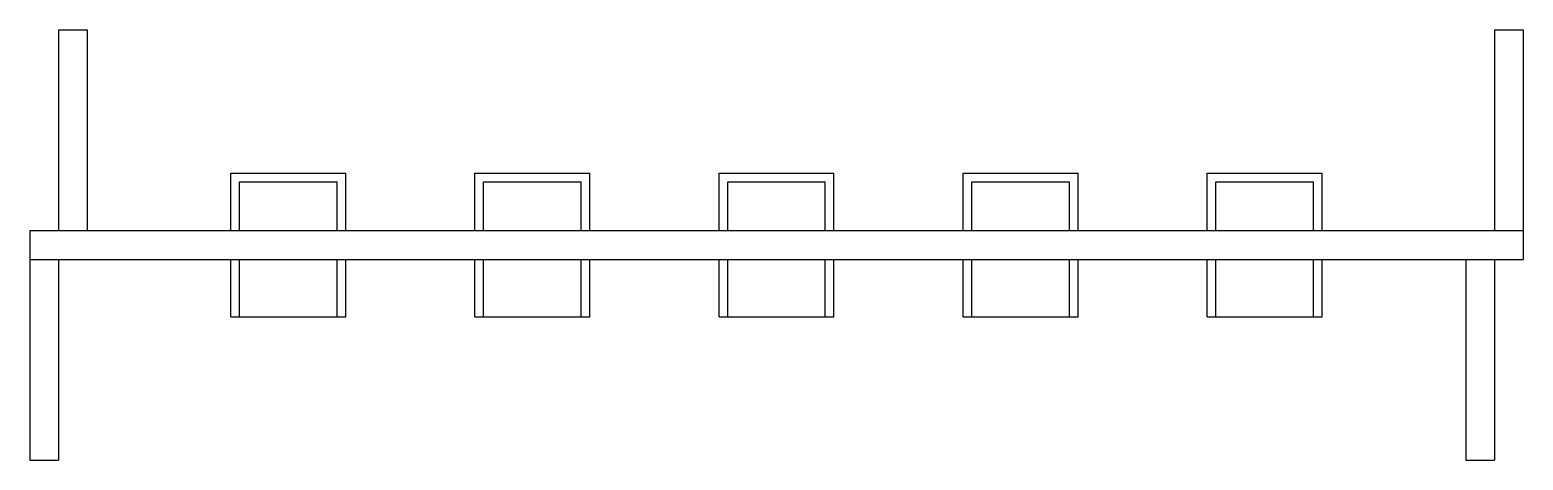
# Model space of a CAD drawing. Header units: millimetres. Extents: x 1488.45 to 1493.65, y 1340.88 to 1342.38.
import ezdxf

# ---------------------------------------------------------------- set-up
doc = ezdxf.new("R2010")
doc.units = ezdxf.units.MM
doc.header["$LTSCALE"] = 10
doc.layers.add('Playground', color=2, linetype='Continuous')

msp = doc.modelspace()

# ---------------------------------------------------------------- linework, layer by layer
at = {"layer": 'Playground'}
for p, q in [((1488.5534, 1342.3804), (1488.6534, 1342.3804)), ((1488.5534, 1342.3804), (1488.5534, 1341.6804)), ((1488.6534, 1342.3804), (1488.6534, 1341.6804)), ((1493.5534, 1342.3804), (1493.6534, 1342.3804)), ((1493.5534, 1342.3804), (1493.5534, 1341.6804)), ((1493.6534, 1342.3804), (1493.6534, 1341.5804)), ((1489.1534, 1341.8804), (1489.5534, 1341.8804)), ((1489.1534, 1341.6804), (1489.1534, 1341.8804)), ((1489.5534, 1341.6804), (1489.5534, 1341.8804)), ((1490.0034, 1341.6804), (1490.0034, 1341.8804)), ((1490.0034, 1341.8804), (1490.4034, 1341.8804)), ((1490.4034, 1341.6804), (1490.4034, 1341.8804)), ((1490.8534, 1341.8804), (1491.2534, 1341.8804)), ((1490.8534, 1341.6804), (1490.8534, 1341.8804)), ((1491.2534, 1341.6804), (1491.2534, 1341.8804)), ((1491.7034, 1341.8804), (1492.1034, 1341.8804)), ((1491.7034, 1341.6804), (1491.7034, 1341.8804)), ((1492.1034, 1341.6804), (1492.1034, 1341.8804)), ((1492.5534, 1341.8804), (1492.9534, 1341.8804)), ((1492.5534, 1341.6804), (1492.5534, 1341.8804)), ((1492.9534, 1341.6804), (1492.9534, 1341.8804)), ((1489.1834, 1341.6804), (1489.1834, 1341.8504)), ((1489.1834, 1341.8504), (1489.5234, 1341.8504)), ((1489.5234, 1341.6804), (1489.5234, 1341.8504)), ((1490.0334, 1341.6804), (1490.0334, 1341.8504)), ((1490.0334, 1341.8504), (1490.3734, 1341.8504)), ((1490.3734, 1341.6804), (1490.3734, 1341.8504)), ((1490.8834, 1341.8504), (1491.2234, 1341.8504)), ((1490.8834, 1341.6804), (1490.8834, 1341.8504)), ((1491.2234, 1341.6804), (1491.2234, 1341.8504)), ((1491.7334, 1341.6804), (1491.7334, 1341.8504)), ((1491.7334, 1341.8504), (1492.0734, 1341.8504)), ((1492.0734, 1341.6804), (1492.0734, 1341.8504)), ((1492.5834, 1341.8504), (1492.9234, 1341.8504)), ((1492.5834, 1341.6804), (1492.5834, 1341.8504)), ((1492.9234, 1341.6804), (1492.9234, 1341.8504)), ((1488.4534, 1341.6804), (1493.6534, 1341.6804)), ((1488.4534, 1341.6804), (1488.4534, 1340.8804)), ((1488.4534, 1341.5804), (1493.6534, 1341.5804)), ((1488.5534, 1341.5804), (1488.5534, 1340.8804)), ((1489.1534, 1341.3804), (1489.1534, 1341.5804)), ((1489.1834, 1341.3804), (1489.1834, 1341.5804)), ((1489.5234, 1341.3804), (1489.5234, 1341.5804)), ((1489.5534, 1341.3804), (1489.5534, 1341.5804)), ((1490.0034, 1341.3804), (1490.0034, 1341.5804)), ((1490.0334, 1341.3804), (1490.0334, 1341.5804)), ((1490.3734, 1341.3804), (1490.3734, 1341.5804)), ((1490.4034, 1341.3804), (1490.4034, 1341.5804)), ((1490.4034, 1341.3804), (1490.4034, 1341.5804)), ((1490.8534, 1341.3804), (1490.8534, 1341.5804)), ((1490.8834, 1341.3804), (1490.8834, 1341.5804)), ((1491.2234, 1341.3804), (1491.2234, 1341.5804)), ((1491.2534, 1341.3804), (1491.2534, 1341.5804)), ((1491.7034, 1341.3804), (1491.7034, 1341.5804)), ((1491.7334, 1341.3804), (1491.7334, 1341.5804)), ((1492.0734, 1341.3804), (1492.0734, 1341.5804)), ((1492.1034, 1341.3804), (1492.1034, 1341.5804)), ((1492.5534, 1341.3804), (1492.5534, 1341.5804)), ((1492.5834, 1341.3804), (1492.5834, 1341.5804)), ((1492.9234, 1341.3804), (1492.9234, 1341.5804)), ((1492.9534, 1341.3804), (1492.9534, 1341.5804)), ((1493.4534, 1341.5804), (1493.4534, 1340.8804)), ((1493.5534, 1341.5804), (1493.5534, 1340.8804)), ((1489.1534, 1341.3804), (1489.5534, 1341.3804)), ((1490.0034, 1341.3804), (1490.4034, 1341.3804)), ((1490.8534, 1341.3804), (1491.2534, 1341.3804)), ((1491.7034, 1341.3804), (1492.1034, 1341.3804)), ((1492.5534, 1341.3804), (1492.9534, 1341.3804)), ((1488.4534, 1340.8804), (1488.5534, 1340.8804)), ((1493.4534, 1340.8804), (1493.5534, 1340.8804))]:
    msp.add_line(p, q, dxfattribs=at)

doc.saveas('drawing.dxf')
